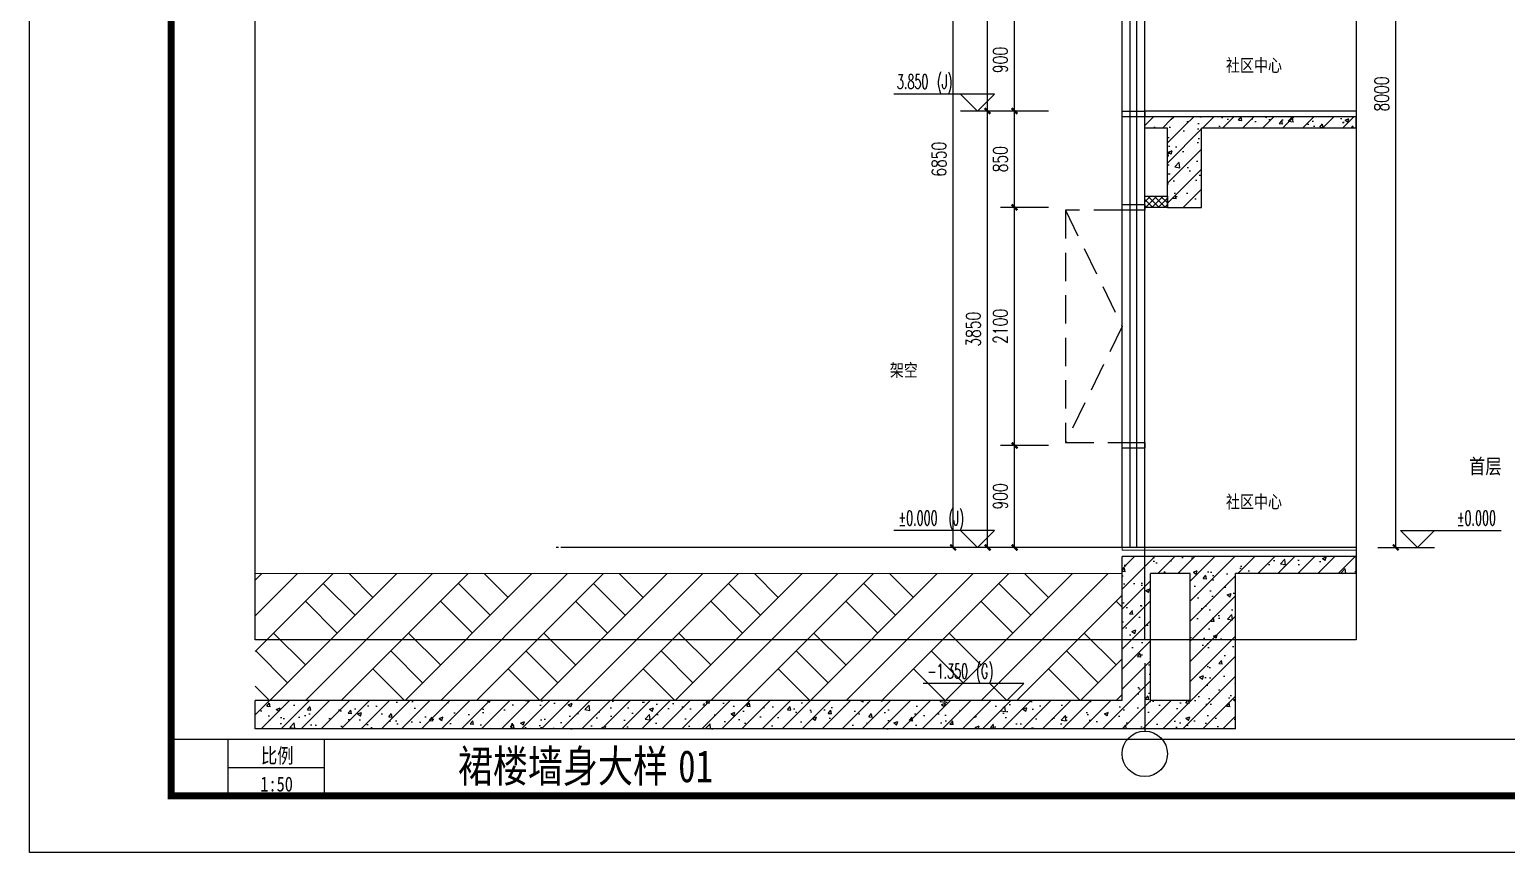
# Model space of a CAD drawing. Header units: millimetres. Extents: x 434053 to 1059003, y -2417481 to 936527.
# Drawn here: x 578801 to 591832, y -2255226 to -2247967 of the extents above; entities that cross this region are included whole.
import ezdxf
from ezdxf.enums import TextEntityAlignment as Align

# ---------------------------------------------------------------- set-up
doc = ezdxf.new("R2010")
doc.units = ezdxf.units.MM
doc.header["$LTSCALE"] = 1000
doc.header["$MEASUREMENT"] = 0
for name, pattern in [('ACAD_ISO02W100', [15, 12, -3]), ('DASHED2', [0.375, 0.25, -0.125]), ('DOTE', [2.4200000000000004, 2, -0.2, 0.02, -0.2])]:
    doc.linetypes.add(name, pattern=pattern)
doc.layers.get('Defpoints').update_dxf_attribs({"color": 6})
for name, color, linetype in [('A-ANNO-DIMS', 3, 'Continuous'), ('A-ANNO-TTLB', 7, 'Continuous'), ('A-FLOR-STRS', 2, 'Continuous'), ('AXIS', 3, 'Continuous'), ('AXIS_TEXT', 7, 'Continuous'), ('DIM_ELEV', 3, 'Continuous'), ('DOTE', 16, 'DOTE'), ('HZHZNEWPLOTLAYER#@$TT', 7, 'Continuous'), ('PUB_DIM', 83, 'Continuous'), ('PUB_HATCH', 8, 'Continuous'), ('PUB_TEXT', 7, 'Continuous'), ('WALL', 5, 'Continuous'), ('WINDOW', 4, 'Continuous'), ('投影线', 6, 'ACAD_ISO02W100')]:
    doc.layers.add(name, color=color, linetype=linetype)
doc.layers.add('A-ANNO-TEXT', color=7, linetype='Continuous', lineweight=25)
doc.layers.add('A-DETL-0001', color=4, linetype='Continuous', lineweight=15)
doc.styles.add('_TCH_DIM', font='SIMPLEX.shx', dxfattribs={"width": 0.8, "height": 3, "bigfont": 'GBCBIG.shx'})
doc.styles.add('_TCH_DIM_T3', font='SIMPLEX', dxfattribs={"width": 0.7058823529411765, "bigfont": 'GBCBIG'})
doc.styles.add('COMPLEX', font='COMPLEX')
doc.styles.add('TITXV', font='', dxfattribs={"width": 0.8})
doc.styles.add('宋体', font='', dxfattribs={"width": 0.8})
doc.styles.get('TITXV').set_extended_font_data('SimSun')
doc.styles.get('宋体').set_extended_font_data('SimSun')
doc.dimstyles.new('_TCH_ARCH&&50', dxfattribs={"dimtxt": 127.5, "dimasz": 50, "dimexe": 125, "dimexo": 150, "dimgap": 61.25000000000001, "dimtad": 1, "dimdec": 0, "dimzin": 0, "dimdsep": 46, "dimtxsty": '_TCH_DIM_T3', "dimblk": 'ARCHTICK', "dimcen": 0.09, "dimclrt": 7, "dimazin": 2, "dimtfac": 1, "dimtdec": 0, "dimtix": 1, "dimtmove": 2, "dimatfit": 3, "dimfxl": 1, "dimtolj": 1, "dimtzin": 0, "dimarcsym": 0})
pattern_1 = [(45, (-1713816.564053446, -1462982.770222605), (-88.38834764831843, 88.38834764831844), []), (49.99999999999999, (-1713816.564053446, -1462982.770222605), (358.6300913003767, -31.37606749129755), [37.5, -412.5]), (355, (-1713816.564053446, -1462982.770222605), (-69.3756668065, 376.0960668500059), [30, -330]), (100.4514, (-1713786.678213446, -1462985.384892605), (289.2546908570108, 344.7197710304768), [31.870095, -350.571056]), (46.18420000000002, (-1713816.564053446, -1462882.770222605), (533.6205243128222, -82.75950716450905), [56.24999999999999, -618.7499999999999]), (96.6356, (-1713772.095680946, -1462889.666876104), (467.3313527743517, 487.0589354502209), [47.805144, -525.8565]), (351.1842, (-1713816.564053446, -1462882.770222605), (467.3309725668136, 487.0593004626623), [45, -495]), (21, (-1713766.564053446, -1462907.770222605), (298.4535260592309, -201.3094453326694), [37.5, -412.5]), (326.0000000000001, (-1713766.564053446, -1462907.770222605), (121.6576659607909, 362.5750225234265), [30, -330]), (71.4514, (-1713741.692936945, -1462924.546025604), (420.111314290745, 161.2652483549762), [31.870095, -350.571056]), (37.50000000000001, (-1713816.564053446, -1462982.770222605), (6.079927658645334, 166.4469269156558), [0, -326, 0, -335, 0, -331.25]), (7.499999999999999, (-1713816.564053446, -1462982.770222605), (131.5347687210743, 197.2058559411801), [0, -191, 0, -318.5, 0, -126.25]), (327.5, (-1713928.064053446, -1462982.770222605), (266.9112180862045, -11.27743586718988), [0, -125, 0, -390, 0, -517.5]), (317.5, (-1713978.064053446, -1462982.770222605), (291.5930846711931, 50.05249116615887), [0, -162.5, 0, -259, 0, -367.5])]

# ---------------------------------------------------------------- blocks, each defined once
blk = doc.blocks.new('asdfdfsdh')
at = {"layer": 'A-ANNO-TTLB'}
blk.add_lwpolyline([(0, 42050), (29700, 42050), (29700, 0), (0, 0)], close=True, dxfattribs=at)
at = {"layer": 'A-ANNO-TTLB', "const_width": 60}
blk.add_lwpolyline([(500, 40800), (500, 500), (29200, 500), (29200, 40800)], close=True, dxfattribs=at)
blk = doc.blocks.new('ASDFADFGAF')
for p, q in [((-0.0006806949386373162, 500.0001621730626), (12350, 500.0002325298265)), ((499.9993192249676, 500.0001621730626), (499.9993192249676, 0.0001621730625629425)), ((1349.999319088995, 500.0001621730626), (1349.999319088995, 0.0001621730625629425)), ((499.9993192249676, 250.0001621730626), (1349.999319088995, 250.0001621730626))]:
    blk.add_line(p, q)
blk.add_lwpolyline([(-0.00115905050188303, 28699.99993486097), (12350, 28700.00000521867), (12350, 0), (-0.00115905050188303, -7.035722956061363e-05)], close=True)
at = {"layer": 'PUB_TEXT', "style": '宋体', "width": 0.8}
for s, p in [('比例', (791.201850802551, 287.5001621730622)), ('1:50', (786.1807537561375, 37.50016217306211))]:
    blk.add_text(s, height=132.1729957805907, dxfattribs=at).set_placement(p)
blk = doc.blocks.new('A$C4F9F385C')
at = {"layer": 'WINDOW'}
blk.add_lwpolyline([(-0.002877467777580023, 49.99768166569993), (199.9971225322224, 49.99768166569993), (199.9971225322224, -0.002318334300071001), (-0.002877467777580023, -0.002318334300071001)], close=True, dxfattribs=at)
blk = doc.blocks.new('A$C0AB479D2')
h = blk.add_hatch()
h.set_pattern_fill('ANSI37', color=252, scale=25)
h.set_pattern_definition([(45, (-2302457.802703099, 786552.8896356185), (-28.0633003783411, 28.0633003783411), []), (135, (-2302457.802703099, 786552.8896356185), (-28.0633003783411, -28.0633003783411), [])])
h.paths.add_polyline_path([(199.9970659650862, -0.002049910835921764), (-0.002934034913778305, -0.002049910835921764), (-0.002934034913778305, 99.99795008916408), (199.997065929696, 99.99795016041026)])
at = {"color": 252}
blk.add_lwpolyline([(199.9970659650862, -0.002049910835921764), (-0.002934034913778305, -0.002049910835921764), (-0.002934034913778305, 99.99795008916408), (199.997065929696, 99.99795016041026)], close=True, dxfattribs=at)
blk = doc.blocks.new('_ArchTick')
at = {"color": 0, "linetype": 'ByBlock', "const_width": 0.4}
blk.add_lwpolyline([(-0.5, -0.5), (0.5, 0.5)], dxfattribs=at)
blk = doc.blocks.new('*D955')
at = {"layer": 'A-ANNO-DIMS', "color": 0, "lineweight": -2, "transparency": 16777216}
for p, q in [((587641.2355336105, -2245685.662074288), (586825.6300723107, -2245685.662074288)), ((586950.6300723107, -2252535.662089621), (586950.6300723107, -2245685.662074288)), ((587641.23553361, -2252535.662089621), (586825.6300723107, -2252535.662089621))]:
    blk.add_line(p, q, dxfattribs=at)
at = {"layer": 'Defpoints', "color": 0, "transparency": 16777216}
for p in [(586950.6300723107, -2245685.662074288), (587791.2355336105, -2245685.662074288), (587791.23553361, -2252535.662089621)]:
    blk.add_point(p, dxfattribs=at)
at = {"layer": 'A-ANNO-DIMS', "color": 0, "lineweight": -2, "transparency": 16777216, "xscale": 50, "yscale": 50, "zscale": 50}
for p, rotation in [((586950.6300723107, -2245685.662074288), 90), ((586950.6300723107, -2252535.662089621), 270)]:
    blk.add_blockref('_ArchTick', p, dxfattribs=dict(at, rotation=rotation))
at = {"layer": 'A-ANNO-DIMS', "color": 7, "transparency": 16777216, "insert": (586825.630072311, -2249110.662081955), "char_height": 127.5, "attachment_point": 5, "rotation": 90, "style": '_TCH_DIM_T3'}
blk.add_mtext('\\A1;6850', dxfattribs=at)
blk = doc.blocks.new('*D956')
at = {"layer": 'A-ANNO-DIMS', "color": 0, "lineweight": -2, "transparency": 16777216}
for p, q in [((587791.2355930404, -2248685.662069703), (587129.2812214002, -2248685.662069703)), ((587254.2812214002, -2252535.662089626), (587254.2812214002, -2248685.662069703)), ((587791.2356693088, -2252535.662089626), (587129.2812214002, -2252535.662089626))]:
    blk.add_line(p, q, dxfattribs=at)
at = {"layer": 'Defpoints', "color": 0, "transparency": 16777216}
for p in [(587254.2812214002, -2248685.662069703), (587941.2355930404, -2248685.662069703), (587941.2356693088, -2252535.662089626)]:
    blk.add_point(p, dxfattribs=at)
at = {"layer": 'A-ANNO-DIMS', "color": 0, "lineweight": -2, "transparency": 16777216, "xscale": 50, "yscale": 50, "zscale": 50}
for p, rotation in [((587254.2812214002, -2248685.662069703), 90), ((587254.2812214002, -2252535.662089626), 270)]:
    blk.add_blockref('_ArchTick', p, dxfattribs=dict(at, rotation=rotation))
at = {"layer": 'A-ANNO-DIMS', "color": 7, "transparency": 16777216, "insert": (587129.2812214006, -2250610.662079665), "char_height": 127.5, "attachment_point": 5, "rotation": 90, "style": '_TCH_DIM_T3'}
blk.add_mtext('\\A1;3850', dxfattribs=at)
blk = doc.blocks.new('*D957')
at = {"layer": 'A-ANNO-DIMS', "color": 0, "lineweight": -2, "transparency": 16777216}
for p, q in [((587791.2355336103, -2245685.662071401), (587129.281153551, -2245685.662071401)), ((587254.281153551, -2248685.662069703), (587254.281153551, -2245685.662071401)), ((587791.2355930404, -2248685.662069703), (587129.281153551, -2248685.662069703))]:
    blk.add_line(p, q, dxfattribs=at)
at = {"layer": 'Defpoints', "color": 0, "transparency": 16777216}
for p in [(587254.281153551, -2245685.662071401), (587941.2355336103, -2245685.662071401), (587941.2355930404, -2248685.662069703)]:
    blk.add_point(p, dxfattribs=at)
at = {"layer": 'A-ANNO-DIMS', "color": 0, "lineweight": -2, "transparency": 16777216, "xscale": 50, "yscale": 50, "zscale": 50}
for p, rotation in [((587254.281153551, -2245685.662071401), 90), ((587254.281153551, -2248685.662069703), 270)]:
    blk.add_blockref('_ArchTick', p, dxfattribs=dict(at, rotation=rotation))
at = {"layer": 'A-ANNO-DIMS', "color": 7, "transparency": 16777216, "insert": (587129.2811535513, -2247185.662070552), "char_height": 127.5, "attachment_point": 5, "rotation": 90, "style": '_TCH_DIM_T3'}
blk.add_mtext('\\A1;3000', dxfattribs=at)
blk = doc.blocks.new('*D958')
at = {"layer": 'A-ANNO-DIMS', "color": 0, "lineweight": -2, "transparency": 16777216}
for p, q in [((587791.2357021449, -2251635.662089621), (587367.5001779541, -2251635.662089621)), ((587492.5001779541, -2252535.662089621), (587492.5001779541, -2251635.662089621)), ((587791.235719468, -2252535.662089621), (587367.5001779541, -2252535.662089621))]:
    blk.add_line(p, q, dxfattribs=at)
at = {"layer": 'Defpoints', "color": 0, "transparency": 16777216}
for p in [(587492.5001779541, -2251635.662089621), (587941.2357021449, -2251635.662089621), (587941.235719468, -2252535.662089621)]:
    blk.add_point(p, dxfattribs=at)
at = {"layer": 'A-ANNO-DIMS', "color": 0, "lineweight": -2, "transparency": 16777216, "xscale": 50, "yscale": 50, "zscale": 50}
for p, rotation in [((587492.5001779541, -2251635.662089621), 90), ((587492.5001779541, -2252535.662089621), 270)]:
    blk.add_blockref('_ArchTick', p, dxfattribs=dict(at, rotation=rotation))
at = {"layer": 'A-ANNO-DIMS', "color": 7, "transparency": 16777216, "insert": (587367.5001779544, -2252085.662089621), "char_height": 127.5, "attachment_point": 5, "rotation": 90, "style": '_TCH_DIM_T3'}
blk.add_mtext('\\A1;900', dxfattribs=at)
blk = doc.blocks.new('*D959')
at = {"layer": 'A-ANNO-DIMS', "color": 0, "lineweight": -2, "transparency": 16777216}
for p, q in [((587791.2356617243, -2249535.662116082), (587367.5001490823, -2249535.662116082)), ((587492.5001490823, -2251635.662089621), (587492.5001490823, -2249535.662116082)), ((587791.2357021449, -2251635.662089621), (587367.5001490823, -2251635.662089621))]:
    blk.add_line(p, q, dxfattribs=at)
at = {"layer": 'Defpoints', "color": 0, "transparency": 16777216}
for p in [(587492.5001490823, -2249535.662116082), (587941.2356617243, -2249535.662116082), (587941.2357021449, -2251635.662089621)]:
    blk.add_point(p, dxfattribs=at)
at = {"layer": 'A-ANNO-DIMS', "color": 0, "lineweight": -2, "transparency": 16777216, "xscale": 50, "yscale": 50, "zscale": 50}
for p, rotation in [((587492.5001490823, -2249535.662116082), 90), ((587492.5001490823, -2251635.662089621), 270)]:
    blk.add_blockref('_ArchTick', p, dxfattribs=dict(at, rotation=rotation))
at = {"layer": 'A-ANNO-DIMS', "color": 7, "transparency": 16777216, "insert": (587367.5001490826, -2250585.662102852), "char_height": 127.5, "attachment_point": 5, "rotation": 90, "style": '_TCH_DIM_T3'}
blk.add_mtext('\\A1;2100', dxfattribs=at)
blk = doc.blocks.new('*D960')
at = {"layer": 'A-ANNO-DIMS', "color": 0, "lineweight": -2, "transparency": 16777216}
for p, q in [((587791.2356453637, -2248685.662069703), (587367.5001206917, -2248685.662069703)), ((587492.5001206917, -2249535.662116082), (587492.5001206917, -2248685.662069703)), ((587791.2356617243, -2249535.662116082), (587367.5001206917, -2249535.662116082))]:
    blk.add_line(p, q, dxfattribs=at)
at = {"layer": 'Defpoints', "color": 0, "transparency": 16777216}
for p in [(587492.5001206917, -2248685.662069703), (587941.2356453637, -2248685.662069703), (587941.2356617243, -2249535.662116082)]:
    blk.add_point(p, dxfattribs=at)
at = {"layer": 'A-ANNO-DIMS', "color": 0, "lineweight": -2, "transparency": 16777216, "xscale": 50, "yscale": 50, "zscale": 50}
for p, rotation in [((587492.5001206917, -2248685.662069703), 90), ((587492.5001206917, -2249535.662116082), 270)]:
    blk.add_blockref('_ArchTick', p, dxfattribs=dict(at, rotation=rotation))
at = {"layer": 'A-ANNO-DIMS', "color": 7, "transparency": 16777216, "insert": (587367.5001206921, -2249110.662092892), "char_height": 127.5, "attachment_point": 5, "rotation": 90, "style": '_TCH_DIM_T3'}
blk.add_mtext('\\A1;850', dxfattribs=at)
blk = doc.blocks.new('*D961')
at = {"layer": 'A-ANNO-DIMS', "color": 0, "lineweight": -2, "transparency": 16777216}
for p, q in [((587791.2356280406, -2247785.662069703), (587367.5001038498, -2247785.662069703)), ((587492.5001038498, -2248685.662069703), (587492.5001038498, -2247785.662069703)), ((587791.2356453637, -2248685.662069703), (587367.5001038498, -2248685.662069703))]:
    blk.add_line(p, q, dxfattribs=at)
at = {"layer": 'Defpoints', "color": 0, "transparency": 16777216}
for p in [(587492.5001038498, -2247785.662069703), (587941.2356280406, -2247785.662069703), (587941.2356453637, -2248685.662069703)]:
    blk.add_point(p, dxfattribs=at)
at = {"layer": 'A-ANNO-DIMS', "color": 0, "lineweight": -2, "transparency": 16777216, "xscale": 50, "yscale": 50, "zscale": 50}
for p, rotation in [((587492.5001038498, -2247785.662069703), 90), ((587492.5001038498, -2248685.662069703), 270)]:
    blk.add_blockref('_ArchTick', p, dxfattribs=dict(at, rotation=rotation))
at = {"layer": 'A-ANNO-DIMS', "color": 7, "transparency": 16777216, "insert": (587367.5001038502, -2248235.662069703), "char_height": 127.5, "attachment_point": 5, "rotation": 90, "style": '_TCH_DIM_T3'}
blk.add_mtext('\\A1;900', dxfattribs=at)
blk = doc.blocks.new('*D978')
at = {"layer": 'Defpoints', "color": 0, "transparency": 16777216}
for p in [(590569.4799050195, -2244535.662089621), (590855.9799050195, -2244535.662089621), (590569.4799050195, -2252535.662089621)]:
    blk.add_point(p, dxfattribs=at)
at = {"layer": 'PUB_DIM', "color": 0, "lineweight": -2, "transparency": 16777216}
for p, q in [((590719.4799050195, -2244535.662089621), (590980.9799050195, -2244535.662089621)), ((590855.9799050195, -2252535.662089621), (590855.9799050195, -2244535.662089621)), ((590719.4799050195, -2252535.662089621), (590980.9799050195, -2252535.662089621))]:
    blk.add_line(p, q, dxfattribs=at)
at = {"layer": 'PUB_DIM', "color": 0, "lineweight": -2, "transparency": 16777216, "xscale": 50, "yscale": 50, "zscale": 50}
for p, rotation in [((590855.9799050195, -2244535.662089621), 90), ((590855.9799050195, -2252535.662089621), 270)]:
    blk.add_blockref('_ArchTick', p, dxfattribs=dict(at, rotation=rotation))
at = {"layer": 'PUB_DIM', "color": 7, "transparency": 16777216, "insert": (590730.9799050199, -2248535.662089621), "char_height": 127.5, "attachment_point": 5, "rotation": 90, "style": '_TCH_DIM_T3'}
blk.add_mtext('\\A1;8000', dxfattribs=at)
blk = doc.blocks.new('_AXISO')
blk.add_circle((0, 0), 0.5)
at = {"layer": 'AXIS_TEXT', "style": 'COMPLEX', "width": 1.041666666666667}
blk.add_attdef('A', text='', height=0.56, dxfattribs=at).set_placement((-0.25, -0.28), (0.25, -0.28), align=Align.FIT)

msp = doc.modelspace()

# ---------------------------------------------------------------- hatches: boundary and pattern name
at = {"layer": 'A-DETL-0001'}
h = msp.add_hatch(dxfattribs=at)
h.set_pattern_fill('夯实土壤', color=8, scale=150)
h.set_pattern_definition([(45, (-13461792.80643693, -1831855.662697627), (-596.0910165402595, 596.0910165402596), []), (45, (-13461477.80643693, -1831855.662697627), (-596.0910165402595, 596.0910165402596), []), (45, (-13461162.80643693, -1831855.662697627), (-596.0910165402595, 596.0910165402596), []), (135, (-13461792.80643693, -1831855.662697627), (-596.0910165402596, -596.0910165402595), [397.5, -445.5000000000001]), (135, (-13461635.30643693, -1831698.162697627), (-596.0910165402596, -596.0910165402595), [397.5, -445.5000000000001]), (135, (-13461477.80643693, -1831540.662697627), (-596.0910165402596, -596.0910165402595), [397.5, -445.5000000000001])])
h.paths.add_polyline_path([(580791.2357328334, -2252765.662563472), (588441.235729883, -2252765.661748718), (588441.2357015726, -2253885.661747859), (580791.235704523, -2253885.662562612)])
at = {"layer": 'PUB_HATCH'}
h = msp.add_hatch(dxfattribs=at)
h.set_pattern_fill('钢筋混凝土', color=256, scale=50, style=0)
h.set_pattern_definition(pattern_1)
h.paths.add_polyline_path([(588941.2357155542, -2248802.328571066), (588841.2357156184, -2248735.661908134), (588641.23567107, -2248735.66191557), (588641.2356747881, -2248835.66191557), (588841.2357153696, -2248835.661908098)])
h = msp.add_hatch(dxfattribs=at)
h.set_pattern_fill('钢筋混凝土', color=256, scale=50, style=0)
h.set_pattern_definition(pattern_1)
h.paths.add_polyline_path([(590507.3041681355, -2248735.661846188), (588841.2357156184, -2248735.661908134), (588941.2357155543, -2248802.328571066), (589141.2357156749, -2248835.661896966), (590507.3041718536, -2248835.661846188)])
h = msp.add_hatch(dxfattribs=at)
h.set_pattern_fill('钢筋混凝土', color=256, scale=50, style=0)
h.set_pattern_definition(pattern_1)
h.paths.add_polyline_path([(589141.2357156184, -2249535.661908134), (589141.2357156749, -2248835.661896966), (588941.2357155542, -2248802.328571066), (588841.2357153696, -2248835.661908098), (588841.2357156184, -2249535.661908134)])
h = msp.add_hatch(dxfattribs=at)
h.set_pattern_fill('钢筋混凝土', color=256, scale=50, style=0)
h.set_pattern_definition(pattern_1)
h.paths.add_polyline_path([(589174.5690520131, -2252715.661959415), (589041.2357186791, -2252615.661964573), (588441.2357154666, -2252615.661987924), (588691.2357156589, -2252765.661978547), (589041.2357186596, -2252765.661964783)])
h = msp.add_hatch(dxfattribs=at)
h.set_pattern_fill('钢筋混凝土', color=256, scale=50, style=0)
h.set_pattern_definition(pattern_1)
h.paths.add_polyline_path([(588524.5690527688, -2253968.995363154), (588691.2357156589, -2253885.662022129), (588691.2357156589, -2252765.661978547), (588441.2357154666, -2252615.661987924), (588441.2357154666, -2253885.662033662)])
h = msp.add_hatch(dxfattribs=at)
h.set_pattern_fill('钢筋混凝土', color=256, scale=50, style=0)
h.set_pattern_definition(pattern_1)
h.paths.add_polyline_path([(590507.304168135, -2252615.661906918), (589041.2357186791, -2252615.661964573), (589174.5690520131, -2252715.661959415), (589441.2357187007, -2252765.661948888), (590507.304174034, -2252765.661906918)])
h = msp.add_hatch(dxfattribs=at)
h.set_pattern_fill('钢筋混凝土', color=256, scale=50, style=0)
h.set_pattern_definition(pattern_1)
h.paths.add_polyline_path([(589041.2357186596, -2253885.662005942), (589441.2357187007, -2254135.661987387), (589441.2357187007, -2252765.661948888), (589174.5690520131, -2252715.661959415), (589041.2357186596, -2252765.661964783)])
h = msp.add_hatch(dxfattribs=at)
h.set_pattern_fill('钢筋混凝土', color=256, scale=50, style=0)
h.set_pattern_definition(pattern_1)
h.paths.add_polyline_path([(588524.5690527688, -2253968.995363154), (588441.2357154666, -2253885.662033662), (580791.2357186783, -2253885.662387484), (580791.2357302408, -2254135.662387484), (588441.2357271807, -2254135.662033672)])
h = msp.add_hatch(dxfattribs=at)
h.set_pattern_fill('钢筋混凝土', color=256, scale=50, style=0)
h.set_pattern_definition(pattern_1)
h.paths.add_polyline_path([(589441.2357187007, -2254135.661987387), (589041.2357186596, -2253885.662005942), (588691.2357156589, -2253885.662022129), (588524.5690527688, -2253968.995363154), (588441.2357271808, -2254135.662033672)])

# ---------------------------------------------------------------- linework, layer by layer
at = {"layer": 'A-DETL-0001', "color": 2}
msp.add_lwpolyline([(590507.304168135, -2252535.662089626), (588441.2357156184, -2252535.662089626), (588441.2357156184, -2252560.662089626), (590507.304168135, -2252560.662089626)], dxfattribs=at)
at = {"layer": 'A-DETL-0001', "color": 8}
msp.add_lwpolyline([(580791.2357186785, -2252765.662506852), (588441.235729883, -2252765.661707011), (588441.2357015726, -2253885.661706151)], dxfattribs=at)
at = {"layer": 'A-FLOR-STRS'}
msp.add_line((590507.3041681355, -2248685.662091352), (588641.2356710933, -2248685.6620719), dxfattribs=at)
at = {"layer": 'AXIS'}
msp.add_line((588641.2357156193, -2253556.322089624), (588641.2357156193, -2254156.322089624), dxfattribs=at)
msp.add_lwpolyline([(580791.2357186808, -2229135.662089621), (590507.3041681375, -2229135.662089621), (590507.3041681349, -2253351.742089622), (580791.2357186782, -2253351.742089622)], close=True, dxfattribs=at)
at = {"layer": 'DIM_ELEV'}
for p, q in [((587315.5179014504, -2248535.662072876), (586425.970488026, -2248535.662072876)), ((587165.5179014504, -2248685.662072876), (587015.5179014504, -2248535.662072876)), ((587165.5179014504, -2248685.662072876), (587315.5179014504, -2248535.662072876)), ((587515.5179014504, -2248685.662072876), (587015.5179014504, -2248685.662072876)), ((587315.5179014499, -2252385.662089621), (586425.9704880256, -2252385.662089621)), ((587165.5179014499, -2252535.662089621), (587015.5179014499, -2252385.662089621)), ((587165.5179014499, -2252535.662089621), (587315.5179014499, -2252385.662089621)), ((591047.3041681736, -2252535.662089621), (590897.3041681736, -2252385.662089621)), ((590897.3041681736, -2252385.662089621), (591786.8515815979, -2252385.662089621)), ((591047.3041681736, -2252535.662089621), (591197.3041681736, -2252385.662089621)), ((587515.5179014499, -2252535.662089621), (587015.5179014499, -2252535.662089621)), ((590697.3041681736, -2252535.662089621), (591197.3041681736, -2252535.662089621)), ((587574.0187662682, -2253735.661864119), (586684.4713528438, -2253735.661864119)), ((587424.0187662682, -2253885.661864119), (587274.0187662682, -2253735.661864119)), ((587424.0187662682, -2253885.661864119), (587574.0187662682, -2253735.661864119)), ((587774.0187662682, -2253885.661864119), (587274.0187662682, -2253885.661864119))]:
    msp.add_line(p, q, dxfattribs=at)
at = {"layer": 'DOTE'}
for p, q in [((588641.2357156184, -2253351.742089622), (588641.2357156184, -2229135.662089621)), ((590507.304168135, -2252535.662089621), (583352.304168235, -2252535.662089621)), ((590038.3041691501, -2252535.662089621), (583488.3041691119, -2252535.662089621))]:
    msp.add_line(p, q, dxfattribs=at)
at = {"layer": 'WALL'}
for p, q in [((588841.2357156184, -2248735.661908134), (588641.23567107, -2248735.66191557)), ((588641.2356747881, -2248835.66191557), (588641.23567107, -2248735.66191557)), ((588841.2357153696, -2248835.661908098), (588641.2356747881, -2248835.66191557)), ((590507.3041681355, -2248735.661846188), (588841.2357156184, -2248735.661908134)), ((588841.2357156184, -2249535.661908134), (588841.2357153696, -2248835.661908098)), ((590507.3041718536, -2248835.661846188), (589141.2357156749, -2248835.661896966)), ((589141.2357156184, -2249535.661908134), (589141.2357156749, -2248835.661896966)), ((590507.3041718536, -2248835.661846188), (590507.3041681355, -2248735.661846188)), ((588841.2357156184, -2249535.661908134), (589141.2357156184, -2249535.661908134)), ((589041.2357186791, -2252615.661964573), (588441.2357154666, -2252615.661987924)), ((588441.2357154666, -2253885.662033662), (588441.2357154666, -2252615.661987924)), ((590507.304168135, -2252615.661906918), (589041.2357186791, -2252615.661964573)), ((590507.304174034, -2252765.661906918), (590507.304168135, -2252615.661906918)), ((589041.2357186596, -2252765.661964783), (588691.2357156589, -2252765.661978547)), ((588691.2357156589, -2253885.662022129), (588691.2357156589, -2252765.661978547)), ((589041.2357186596, -2253885.662005942), (589041.2357186596, -2252765.661964783)), ((590507.304174034, -2252765.661906918), (589441.2357187007, -2252765.661948888)), ((589441.2357187007, -2254135.661987387), (589441.2357187007, -2252765.661948888)), ((588441.2357154666, -2253885.662033662), (580791.2357186783, -2253885.662387484)), ((580791.2357302408, -2254135.662387484), (580791.2357186783, -2253885.662387484)), ((589041.2357186596, -2253885.662005942), (588691.2357156589, -2253885.662022129)), ((588441.2357271807, -2254135.662033672), (580791.2357302408, -2254135.662387484)), ((589441.2357187007, -2254135.661987387), (588441.2357271808, -2254135.662033672))]:
    msp.add_line(p, q, dxfattribs=at)
at = {"layer": 'WINDOW'}
for p, q in [((588441.2356693088, -2252535.662089622), (588441.2356725726, -2245685.662074288)), ((588511.2356693088, -2252535.662089654), (588511.2356725726, -2245685.66207432)), ((588571.2356693088, -2252535.662089589), (588571.2356725764, -2245685.662074255)), ((588641.2356693088, -2252535.662089622), (588641.2356725764, -2245685.662074288))]:
    msp.add_line(p, q, dxfattribs=at)
at = {"layer": '投影线', "color": 252, "linetype": 'DASHED2'}
for points in [[(588441.2385228314, -2249560.659797747), (587941.2385228314, -2249560.659797747), (587941.2385228314, -2251610.662089621), (588441.235719468, -2251610.662089621)], [(587941.2385228314, -2249560.659797747), (588441.2356702117, -2250585.660943916), (587941.2385228314, -2251610.662089621)]]:
    msp.add_lwpolyline(points, dxfattribs=at)

# ---------------------------------------------------------------- block references
at = {"rotation": 90}
msp.add_blockref('asdfdfsdh', (620850.939669699, -2255226.274391114), dxfattribs=at)
for name, p in [('ASDFADFGAF', (580050.939669699, -2254726.274391114)), ('A$C0AB479D2', (588641.2386496533, -2249535.661908205))]:
    msp.add_blockref(name, p)
at = {"layer": 'AXIS', "xscale": 400, "yscale": 400, "zscale": 400}
msp.add_blockref('_AXISO', (588641.2357156193, -2254356.322089624), dxfattribs=at)
at = {"layer": 'HZHZNEWPLOTLAYER#@$TT'}
for p in [(588441.2385228314, -2248735.659751369), (588441.2385228314, -2249560.659797747), (588441.2385969358, -2251660.659771287)]:
    msp.add_blockref('A$C4F9F385C', p, dxfattribs=at)

# ---------------------------------------------------------------- texts
at = {"layer": 'A-ANNO-TEXT', "style": 'TITXV', "width": 0.8}
for s, p in [('社区中心', (589357.4599566697, -2248339.180429698)), ('架空', (586391.2633578498, -2251028.349326234)), ('社区中心', (589357.4599165376, -2252189.180432857))]:
    msp.add_text(s, height=113.2911392405063, dxfattribs=at).set_placement(p)
at = {"layer": 'PUB_TEXT'}
for s, height, style, width, p in [('3.850', 127.5, '_TCH_DIM', 0.5647058823529412, (586454.170488026, -2248490.662072876)), ('(J)', 127.5, '_TCH_DIM', 0.5647058823529412, (586807.170488026, -2248490.662072876)), ('首层', 132.1729957805907, '宋体', 0.8, (591501.5351259019, -2251885.662089621)), ('%%P0.000', 127.5, '_TCH_DIM', 0.5647058823529412, (586467.541916597, -2252340.662089621)), ('(J)', 127.5, '_TCH_DIM', 0.5647058823529412, (586909.6847737399, -2252340.662089621)), ('%%P0.000', 127.5, '_TCH_DIM', 0.5647058823529412, (591394.7087244551, -2252340.662089621)), ('(G)', 127.5, '_TCH_DIM', 0.5647058823529412, (587152.4142099867, -2253690.661864119)), ('-1.350', 127.5, '_TCH_DIM', 0.5647058823529412, (586723.985638558, -2253690.661864119))]:
    msp.add_text(s, height=height, dxfattribs=dict(at, style=style, width=width)).set_placement(p)
at = {"layer": 'PUB_TEXT', "color": 2, "style": '宋体', "width": 0.8}
for s, p in [('裙楼墙身大样', (582580.1245519076, -2254606.527917726)), ('01', (584524.428349376, -2254606.527917726))]:
    msp.add_text(s, height=283.2278481012658, dxfattribs=at).set_placement(p)

# ---------------------------------------------------------------- dimensions: what is measured, and where the dimension line sits
at = {"layer": 'A-ANNO-DIMS'}
for p1, p2, distance, picture, middle in [((587791.23553361, -2252535.662089621), (587791.2355336105, -2245685.662074288), 840.6054612997686, '*D955', (586825.630072311, -2249110.662081955)), ((587941.2355930404, -2248685.662069703), (587941.2355336103, -2245685.662071401), 686.9543800593818, '*D957', (587129.2811535513, -2247185.662070552)), ((587941.2356453637, -2248685.662069703), (587941.2356280406, -2247785.662069703), 448.7355241908225, '*D961', (587367.5001038502, -2248235.662069703)), ((587941.2356693088, -2252535.662089626), (587941.2355930404, -2248685.662069703), 686.9543716401092, '*D956', (587129.2812214006, -2250610.662079665)), ((587941.2356617243, -2249535.662116082), (587941.2356453637, -2248685.662069703), 448.735524671967, '*D960', (587367.5001206921, -2249110.662092892)), ((587941.2357021449, -2251635.662089621), (587941.2356617243, -2249535.662116082), 448.73551264207333, '*D959', (587367.5001490826, -2250585.662102852)), ((587941.235719468, -2252535.662089621), (587941.2357021449, -2251635.662089621), 448.7355241908225, '*D958', (587367.5001779544, -2252085.662089621))]:
    dim = msp.add_aligned_dim(p1=p1, p2=p2, distance=distance, dimstyle='_TCH_ARCH&&50', dxfattribs=at)
    dim.commit()
    dim.dimension.update_dxf_attribs({"geometry": picture, "text_midpoint": middle})
at = {"layer": 'PUB_DIM'}
dim = msp.add_aligned_dim(p1=(590569.4799050195, -2252535.662089621), p2=(590569.4799050195, -2244535.662089621), distance=-286.5, dimstyle='_TCH_ARCH&&50', dxfattribs=at)
dim.commit()
dim.dimension.update_dxf_attribs({"geometry": '*D978', "text_midpoint": (590730.9799050199, -2248535.662089621)})

doc.saveas('drawing.dxf')
